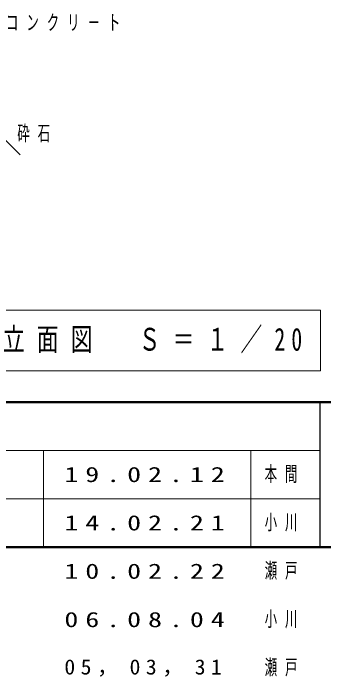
# Model space of a CAD drawing. Units: millimetres on the paper, scale 1:20. Extents: x -365 to 0, y -19 to 257.
# Drawn here: x -282.9 to -237.9, y -18.8 to 77.3 of the extents above; entities that cross this region are included whole.
import ezdxf

# ---------------------------------------------------------------- set-up
doc = ezdxf.new("R2010")
doc.units = ezdxf.units.MM
doc.layers.add('1_20', color=7, linetype='Continuous', lineweight=13)
doc.layers.add('NAKAMURA図枠', color=7, linetype='Continuous', lineweight=13)
doc.layers.add('99', color=7, linetype='Continuous')
doc.styles.add('ＭＳ ゴシック', font='')
doc.styles.get('ＭＳ ゴシック').set_extended_font_data('MS Gothic')

# ---------------------------------------------------------------- blocks, each defined once
blk = doc.blocks.new('open_arrow')
at = {"color": 0, "linetype": 'Continuous', "lineweight": -2}
blk.add_lwpolyline([(7.5, 1.25), (0, 0), (7.5, -1.25)], dxfattribs=at)

msp = doc.modelspace()

# ---------------------------------------------------------------- linework, layer by layer
at = {"layer": '1_20'}
for p, q in [((-281.902, 56.801), (-286.066, 60.921)), ((-238.394, 34.301), (-286.194, 34.301)), ((-238.394, 25.501), (-238.394, 34.301)), ((-286.194, 25.501), (-238.394, 25.501))]:
    msp.add_line(p, q, dxfattribs=at)
at = {"layer": 'NAKAMURA図枠', "lineweight": 50}
for p, q in [((-365, 21), (0, 21)), ((-365, 0), (0, 0))]:
    msp.add_line(p, q, dxfattribs=at)
at = {"layer": 'NAKAMURA図枠', "lineweight": 25}
msp.add_line((-238.5, 21), (-238.5, 0), dxfattribs=at)
at = {"layer": 'NAKAMURA図枠'}
for p, q in [((-365, 14), (-238.5, 14)), ((-278.5, 14), (-278.5, 0)), ((-248.5, 14), (-248.5, 0)), ((-365, 7), (-238.5, 7))]:
    msp.add_line(p, q, dxfattribs=at)

# ---------------------------------------------------------------- block references
at = {"layer": '1_20', "xscale": 0.001, "yscale": 0.001, "rotation": 135.3}
msp.add_blockref('open_arrow', (-281.902, 56.801), dxfattribs=at)

# ---------------------------------------------------------------- texts
at = {"layer": '1_20', "style": 'ＭＳ ゴシック'}
for s, insert, char_height, attachment_point in [('\\T1.64;\\W0.6;コンクリ－ト', (-283.949, 75.898), 2.199, 4), ('\\T1.64;\\W0.6;砕石', (-282.319, 59.801), 2.199, 4), ('\\T1.56;\\W0.7;立面図\u3000Ｓ＝１／20', (-262.294, 29.901), 3.299, 5)]:
    msp.add_mtext(s, dxfattribs=dict(at, insert=insert, char_height=char_height, attachment_point=attachment_point))
at = {"layer": '99', "char_height": 2.199, "attachment_point": 4, "style": 'ＭＳ ゴシック'}
for s, insert in [('\\T1.5;\\W1.35;19.02.12', (-275.5, 10.5)), ('\\T1.64;\\W0.6;本間', (-246.5, 10.5)), ('\\T1.64;\\W0.6;小川', (-246.5, 3.5)), ('\\T1.5;\\W1.35;14.02.21', (-275.5, 3.5)), ('\\T1.5;\\W1.35;10.02.22', (-275.5, -3.5)), ('\\T1.64;\\W0.6;瀬戸', (-246.5, -3.5)), ('\\T1.5;\\W1.35;06.08.04', (-275.5, -10.5)), ('\\T1.64;\\W0.6;小川', (-246.5, -10.5)), ('\\T1.5;\\W1.05;05，03，31', (-275.5, -17.5)), ('\\T1.64;\\W0.6;瀬戸', (-246.5, -17.5))]:
    msp.add_mtext(s, dxfattribs=dict(at, insert=insert))

doc.saveas('drawing.dxf')
